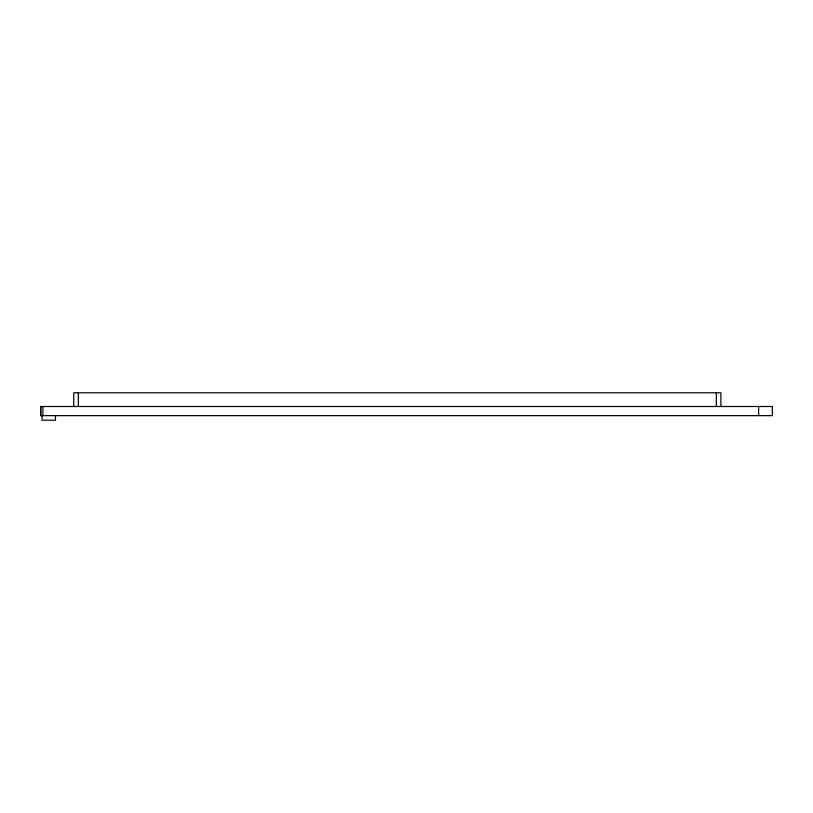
<?xml version="1.0" encoding="UTF-8"?>
<svg xmlns="http://www.w3.org/2000/svg" width="813" height="813" viewBox="0 0 813 813"><rect width="100%" height="100%" fill="white"/><g stroke="black" fill="none" stroke-linecap="round" stroke-linejoin="round"><path stroke-width="1.22" d="M758.631 406.5L758.631 415.646M720.897 406.5L720.897 392.781L73.77 392.781L73.77 406.5M716.324 392.781L716.324 406.5M78.343 392.781L78.343 406.5M55.477 415.646L55.477 420.219L42.063 420.219L42.063 415.646M42.937 406.5L42.937 415.646M40.823 406.5L40.823 415.646M772.35 406.5L40.65 406.5L40.65 415.646L772.35 415.646L772.35 406.5"/></g></svg>
